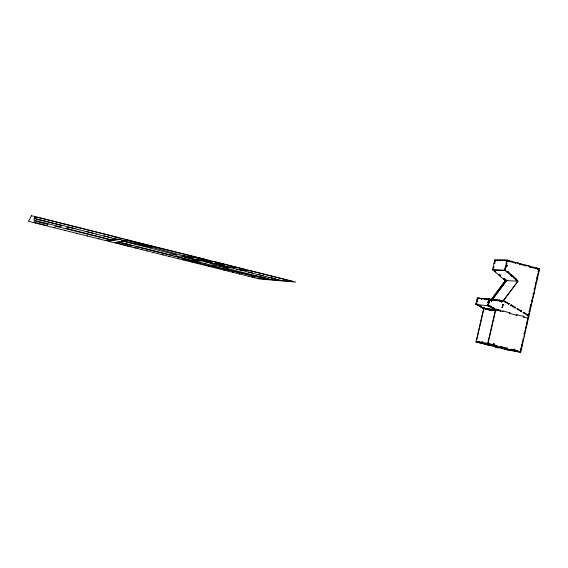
<?xml version="1.0" encoding="UTF-8"?>
<svg xmlns="http://www.w3.org/2000/svg" width="568" height="568" viewBox="0 0 568 568"><rect width="100%" height="100%" fill="white"/><g stroke="black" fill="none" stroke-linecap="round" stroke-linejoin="round"><path stroke-width="0.85" d="M489.438 344.343L488.97 344.236L489.481 344.016M489.431 344.172L488.899 344.116L489.389 343.945M508.133 260.641L508.608 260.819L508.111 260.925M538.826 270.048L539.181 270.091M539.089 270.141L538.855 270.396M504.27 279.314C505.534 279.449 503.887 279.74 504.604 279.25M507.849 271.937L508.211 271.894L507.565 271.923M510.817 274.422L511.292 274.557L510.852 274.813M512.038 275.558L511.512 275.601L512.052 275.409M512.79 276.261L513.145 276.218L512.499 276.247M515.779 279.122L516.234 278.923L515.744 278.739M507.444 272.271L504.604 269.864L517.838 281.401L503.284 300.579L503.901 300.742L493.876 299.868M536.298 282.651L535.801 282.566L534.602 289.226L534.055 289.14M526.422 322.809L527.388 322.738L526.543 322.276L527.019 322.645M505.889 267.201L506.954 263.694L506.116 263.254L506.784 263.687M505.669 269.906L505.264 270.446L492.811 269.921L493.5 266.846L494.053 267.294M488.991 301.807C490.106 302.453 487.237 301.104 488.097 302.815L488.743 302.787M520.906 348.518L521.225 348.844M476.63 301.764L476.751 301.31M491.931 307.458L492.2 307.657M490.127 299.911L490.191 299.222L489.758 299.876M491.725 300.657L491.079 300.941L491.725 300.657L491.696 300.074L491.164 300.025L491.746 300.429M491.327 300.969L491.448 300.635M491.384 300.394L491.54 300.06M492.889 299.506L492.846 300.195L492.91 299.499L492.314 300.138L492.719 300.181M493.528 300.266L493.23 299.542M495.963 300.522L496.311 299.854L496.02 300.55M496.077 300.529L496.283 299.854M496.922 300.614L496.68 299.897M499.35 300.87L499.698 300.202L499.414 300.898M499.464 300.877L499.421 300.181L499.606 300.891M499.939 300.926L500.01 300.238L500.309 300.962M501.281 301.651L501.785 302.041L501.878 301.125L501.338 301.075L501.842 301.466M501.785 302.041L501.551 301.097M501.537 302.02L501.629 301.097M503.056 300.557L502.801 301.253M502.481 301.189L503.021 301.239L503.085 300.55M478.362 298.612L478.405 298.207M478.632 298.633L478.469 298.207M481.352 299.187L481.394 298.512M481.664 299.222L481.749 298.548L481.934 299.244M484.185 299.208L484.227 298.811M484.454 299.237L484.738 298.853M488.302 299.911L488.388 299.237L488.572 299.932M488.466 299.925L488.636 299.258M489.531 299.854L489.595 299.166L477.297 298.094L475.87 304.285L483.652 308.559L490.802 310.355L490.617 309.929M537.74 268.55L537.853 268.991L539.6 268.877L520.686 352.288L507.749 349.86M488.828 302.46L488.111 302.126L488.856 302.389M488.913 302.453L488.636 302.403M488.97 309.304L488.622 309.39M506.762 261.777L507.153 261.827M510.902 305.605L510.802 305.229M516.859 280.23L517.107 279.839L516.66 279.939M514.892 307.167L515.283 307.572M517.341 308.793L517.668 308.63L517.05 308.758M523.561 312.293L523.22 312.4M526.479 325.017L526.472 324.647M529.419 312.428L528.964 313.848L529.106 313.508M529.213 313.777L528.403 313.387M479.981 306.173L479.91 306.109M515.353 350.747L514.743 350.733M476.779 301.615C477.013 299.854 476.46 302.858 477.404 301.594M529.305 313.664L528.907 313.784M523.227 338.23L521.949 345.003M526.777 322.581L528.538 315.95M531.534 300.259L532.074 300.351L533.593 293.67L533.047 293.585M536.817 278.107L538.627 271.461L538.081 271.39M521.069 348.802L521.218 348.383M520.579 351.436L521.964 345.316M523.966 336.49L524.392 334.609M526.245 326.422L527.09 322.702M531.3 304.128L532.266 300.429M534.495 290.042L533.778 293.755M536.412 281.593L537.3 278.214M538.812 271.561L538.996 270.212M502.226 311.562L502.751 311.662C503.248 309.482 502.389 312.819 502.623 310.952L509.922 312.791L509.723 313.493M494.955 346.019C494.316 346.771 495.765 347.169 495.474 346.125M499.258 347.062C499.513 348.66 494.252 347.58 495.118 346.047M495.083 346.728L495.232 346.068M496.716 345.642L496.638 346.345M515.283 263.083L515.779 263.169L515.971 262.48L515.822 263.154L509.283 261.465M499.102 347.722L499.016 347.005M499.144 347.048L498.867 347.666M500.564 346.615L500.415 347.289L500.955 346.65L507.281 348.255L506.933 348.475M525.883 265.235L526.032 265.916L519.912 264.262L520.068 263.587L519.677 263.985L520.16 264.326L519.621 264.255M501.097 346.728L500.664 347.346L500.671 346.636M509.56 312.691L509.638 313.522M516.497 314.949L516.731 315.247L509.752 313.458L509.673 312.727M507.11 348.227L507.089 348.944L507.039 348.198M507.245 348.269L506.869 348.887M525.492 265.845L525.989 265.938L526.131 265.306M516.482 315.19L517.129 314.644L516.589 314.544M510.604 350.016L510.518 350.406L509.808 350.236M529.561 266.946L529.71 266.278L529.923 267.01M529.802 267.01L530.256 266.349L530.05 267.074M511.221 349.242L510.71 349.838M514.225 349.987C514.374 349.547 515.382 349.114 514.054 349.597M515.048 350.527L514.892 351.194L514.686 350.449M514.8 350.47L514.651 351.138L515.261 351.287L515.41 350.619M523.369 317.001L523.909 317.093L523.568 316.298M535.887 268.657L536.05 267.982M536.057 268.685L536.164 267.997L535.943 268.6M517.341 350.719L517.093 351.414M517.689 350.996L517.633 351.691L517.931 351.059M517.803 351.017L517.547 351.663L518.151 351.819L518.3 351.152M537.569 269.147L537.718 268.486M537.64 269.133L537.619 268.479M508.076 349.959L475.963 342.014L483.652 308.559L495.729 309.851L502.751 311.662M505.463 280.521L491.292 299.57L505.328 280.72L492.619 269.566L494.813 260.023L507.125 260.087L539.6 268.877M495.083 260.03L494.203 263.382M484.255 307.955L484.341 308.694L484.497 308.019M484.39 308.005L484.341 308.701M477.319 342.334L477.823 341.737L477.695 342.419M477.447 342.355L477.61 341.695M477.56 342.39L477.688 341.709M477.773 342.44L477.929 341.773M477.915 342.454L477.709 341.73M486.414 308.523C485.718 309.34 487.174 309.631 486.932 308.637M486.527 308.538L486.101 309.184M487.94 302.474L488.849 302.694M520.686 352.288L487.592 344.116L495.608 309.127L495.296 309.738L483.773 308.502L484.057 307.899L476.225 342.064C481.983 344.073 475.792 340.537 481.969 342.788L482.409 341.964L482.019 342.469M486.819 308.63L486.769 309.326L486.74 308.587M488.011 302.574L488.906 302.517M497.71 260.598L497.802 260.201L500.571 260.215L500.479 260.613M517.718 281.472L503.567 300.607L488.949 299.095C487.287 300.422 490.589 300.216 489.275 300.543M475.963 342.014L487.869 344.165L495.729 309.851L487.77 305.47L489.225 299.123M488.246 305.044L488.075 305.79L487.45 305.634C486.577 304.058 489.474 305.094 488.366 304.505M489.438 299.847L489.573 299.258L488.949 299.095M488.338 304.739L488.75 302.936M488.956 302.034L489.367 300.231M488.842 309.148L488.686 309.83L489.197 309.219M488.949 309.162L488.523 309.808M489.367 309.269L489.218 309.943L495.864 310.668M490.589 310.249L490.951 309.695M502.346 260.627L502.439 260.229L505.016 260.172M484.802 343.782L485.221 344.286L485.37 343.626M488.963 345.216L484.98 344.229L485.072 343.832M492.811 269.921L504.519 270.219L505.35 267.095M504.888 269.871L507.125 260.087M488.487 343.647L488.338 344.322L488.956 344.449L489.105 343.775M488.473 344.35L488.636 343.668M488.586 344.385L488.721 343.69M506.62 265.334L507.338 265.831L506.23 265.611L507.338 265.831M488.721 344.407L488.856 343.711M488.807 344.428L488.97 343.746M506.805 265.476L506.748 265.746M507.998 261.173L508.31 260.485L508.154 261.152M508.097 261.173L508.246 260.506M509.666 261.486L509.531 260.811C509.631 262.267 509.688 261.181 509.283 260.748M490.582 344.13L490.085 344.733M498.179 309.716L497.944 310.462M498.47 310.582L498.633 309.887M500.664 310.355L500.422 311.101M493.663 343.945L493.457 344.847L493.982 344.961L494.188 344.059L493.663 343.945L494.188 344.059M502.29 307.331L502.907 304.64M493.911 344.009L493.706 344.911L493.94 343.995M502.417 307.366L503.078 304.647M512.116 275.501L511.711 275.643L512.123 275.679M476.928 303.66L476.055 303.475L476.871 303.923L476.701 304.647L476.09 304.491L476.211 303.489M477.518 301.693L476.928 301.445M476.992 301.182L477.709 301.26M476.751 301.423L477.241 301.31L476.907 301.537M509.624 312.755L509.766 313.458M183.052 256.594L185.487 257.041M183.208 255.99L184.323 256.274L183.819 256.09M183.265 255.792L184.38 256.076L184.174 256.8M518.293 351.287L517.625 351.265M185.672 256.473L184.28 256.132M489.382 305.861L489.722 305.882M531.066 304.803L530.462 304.981M499.847 275.274L499.4 275.217M491.81 307.338L492.144 307.678M499.868 260.449L501.672 260.726L501.828 260.059L502.559 260.236M488.579 301.942L487.862 302.19L488.168 302.495M488.473 305.201L488.175 305.818L476.09 304.491M489.261 305.634L489.311 306.408M487.77 305.47L489.197 306.379C490.88 305.101 491.945 307.295 491.37 307.451M489.318 306.4L489.602 305.769M489.772 305.79L489.197 306.379M492.35 308.076C490.418 308.112 491.568 305.911 491.32 307.551M491.845 307.054L491.547 307.671L491.093 307.423M492.051 307.962L493.031 307.586L492.619 307.423M494.188 308.353L494.678 308.459L494.117 309.084M476.8 304.675L477.092 304.072M477.865 304.498L477.539 305.201L478.093 304.618M477.986 304.611L477.574 305.101M479.683 305.612C478.476 306.358 481.274 306.557 480.322 306.613M479.839 305.627C478.753 306.287 481.195 307.629 481.06 306.251M479.655 306.244L479.946 305.641M480.173 305.761L480.031 306.074M480.798 306.223L480.769 306.855L480.457 306.628M480.954 306.244L480.741 306.869M482.53 307.487L482.85 307.998L483.134 307.394M482.551 307.849L482.914 307.274M499.094 300.841L499.414 300.735M521.396 348.695L520.977 348.787M526.912 315.055C527.452 315.645 528.19 314.232 527.218 314.452M510.987 304.867L515.403 307.338L515.098 307.941L514.587 307.778M517.093 309.255L517.462 308.552L521.46 311.221M521.055 311.456L521.36 310.845M527.615 314.857L523.632 312.201L523.547 312.925L523.036 312.769M504.59 301.821L504.654 301.139M504.696 301.935L505.293 301.352L504.824 301.225M508.68 304.143L508.992 303.539M510.682 305.47L511.214 304.995M477.333 341.851L477.241 342.199M500.167 300.742L500.735 301.004L500.195 300.955L500.543 300.294L500.479 300.983L503.049 301.203M533.714 293.486L533.955 293.77L532.99 293.855M494.735 261.99L494.763 261.564L494.941 261.969M526.763 325.002L526.373 325.081M529.056 313.955L529.056 313.5M537.598 268.905L537.995 268.572L537.946 268.927M505.009 301.331L509.205 303.674L508.8 303.887M502.005 307.302L502.666 307.43L502.439 307.132M535.645 268.593L536.256 268.593L535.951 268.394M499.357 274.997L499.783 275.295M505.605 267.194L505.91 266.995M476.687 301.246L477.07 301.501M515.737 279.619L516.234 278.923L512.947 276.048L512.059 276.396M517.988 280.706L517.427 281.458M500.507 275.594L500.117 276.119L500.777 275.601M500.671 275.594L500.387 276.154M510.81 275.303L511.299 274.607L508.012 271.717L507.139 272.1M503.717 278.398L503.326 278.923L504.185 278.576M503.993 278.412L503.496 278.931L505.612 280.684L506.003 280.159M504.881 279.065L504.611 279.811L505.172 279.136M504.547 279.634L504.973 279.073M505.229 279.293L504.902 279.875M504.81 279.875L505.371 279.3M492.172 299.726L506.869 280.074M511.74 275.224L510.951 275.75L511.534 275.941L511.853 275.359M493.542 270.141L493.933 269.615M495.757 271.213L495.445 271.788M500.074 274.983L499.684 275.508L500.046 275.523L499.485 275.338M500.209 274.99L499.975 275.572M499.883 275.565L500.301 274.99M492.3 299.776L507.011 280.116M493.4 266.868L494.117 267.038M499.897 260.74L499.961 260.052L500.38 260.158M38.212 221.271L33.718 220.143L34.691 218.701L57.489 224.403M495.708 300.493L496.24 300.543L495.985 300.245M499.634 300.891L497.092 300.628L497.156 299.939L497.348 300.657L496.808 300.607M520.962 348.44L520.38 348.312M521.232 348.773L521.175 348.383M41.088 222.734L34.939 221.151L34.002 222.429L46.597 225.574L47.989 224.41L41.507 222.841M527.132 315.19L527.317 314.828M529.255 313.891L528.325 313.742M521.161 311.193C521.85 311.882 520.288 311.243 521.197 311.69M502.666 307.43L501.764 307.238M536.192 268.664L530.1 267.017M492.108 307.643L492.144 307.281M490.567 310.291L490.802 310.355M506.138 267.265L505.172 267.365M114.551 238.524L115.119 238.425L113.998 238.141L118.946 237.736L39.781 217.856L34.904 217.026C36.707 216.983 35.89 218.211 34.655 217.409L35.67 217.956L34.066 218.311L75.111 228.62M520.977 348.674L521.332 348.795M54.066 227.619L56.076 226.305L110.476 239.909L105.719 240.292M477.539 342.241L477.397 342.241M221.783 264.361L222.67 264.546L218.9 263.268L220.867 263.744L218.985 263.453L220.292 263.8M223.174 264.631L222.322 264.319L225.127 265.1L223.827 264.752M524.491 333.814L524.008 333.444M529.553 311.491L529.071 311.129M527.431 315.219L523.156 312.528M516.688 315.268L516.191 315.155M511.278 304.888L510.866 305.108M489.162 302.119L488.835 302.105M477.092 301.835L476.829 301.814M65.27 230.452L64.979 230.345M70.915 227.754L69.466 227.392M77.972 229.422L78.341 229.557M76.502 233.235L76.921 233.327M85.924 231.353L93.131 233.157M87.578 236.018L87.245 235.905M95.921 233.945L96.319 234.066M494.799 261.564L495.275 261.997M103.887 235.855L111.023 237.644M98.619 238.752L99.081 238.858M113.316 238.361L114.729 238.716M105.265 240.399L105.726 240.299M110.149 239.533L115.567 239.021L69.601 227.328L68.274 227.172L67.734 227.448L68.891 227.747L67.379 227.626L66.861 227.889L67.99 228.18L66.009 228.322L110.313 239.504M508.395 304.121L508.736 304.008M119.976 242.557L120.672 242.714M120.061 242.593L117.107 242.089L116.199 242.216L117.257 242.486L114.722 242.429L128.652 246.171L132.926 245.759L120.544 242.685M127.147 244.084L161.007 252.547M127.36 244.105L117.917 241.826L122.858 241.116L176.925 254.925L174.823 254.67M497.909 260.215L497.561 260.137M133.345 247.414L137.768 247.052L188.768 259.796L182.669 259.725M134.978 247.804L135.645 247.96M137.421 248.464L137.144 248.358M146.991 250.829L147.453 250.935M153.296 252.391L153.026 252.327M160.978 252.511L170.684 255.025L174.837 254.677M162.796 254.776L163.257 254.883M183.443 255.763L125.258 240.03M169.044 256.36L168.795 256.26M184.579 256.977L187.27 257.652M193.326 258.291L189.3 257.269L193.361 258.248M188.619 257.993L196.89 260.137L190.273 260.052L174.894 256.204L180.972 256.147L191.764 258.852M496.283 260.35L496.886 260.421L496.524 260.414M507.685 260.414L508.062 260.414M178.487 258.696L178.948 258.795M494.934 260.684L497.106 260.435M506.684 260.755L504.49 260.74L504.647 260.073L505.2 260.222M506.478 261.671L506.038 261.933L506.415 261.94M198.736 259.832L197.756 259.555L198.204 259.668M506.336 263.524L506.841 260.087L509.531 260.811M506.904 265.341L506.294 265.341L507.401 265.568M536.341 267.997L539.295 268.877M189.392 261.436L197.77 261.855L197.394 261.678M206.66 261.777L206.894 261.876M505.137 280.507L517.881 281.252M517.391 281.068L515.538 279.449M208.307 262.451L203.422 261.301L213.618 263.765L208.463 262.473M209.322 262.473L208.846 262.366M492.619 269.566L495.516 271.93M210.728 262.799L210.955 262.892M193.155 262.38L193.674 262.473M538.024 271.66L538.691 271.554M213.433 263.474L212.851 263.367M205.069 263.573L196.748 261.592L197.756 261.77M219.631 264.972L212.112 264.709L221.563 267.074L229.401 267.421L212.155 262.956M498.505 274.713L500.195 275.956M221.413 265.313L222.762 265.654M202.442 264.695L202.286 264.624M221.343 265.363L220.746 265.249M536.632 277.78L537.484 278.221L537.122 278.469M224.317 266.144L223.813 266.016L224.254 266.129M224.474 266.236L225.389 266.371M226.88 266.655L236.196 267.223L213.497 261.521L205.879 261.379L212.155 262.963M208.605 266.236L209.138 266.335M516.369 280.173L515.978 280.152L516.326 280.336M231.112 267.84L226.469 267.627L227.498 267.89M535.567 282.481L536.114 282.559M233.27 268.259L233.874 268.437M236.295 269.14L236.43 269.225M237.232 269.282L246.917 269.914L246.143 269.715M217.821 268.536L217.622 268.451M241.059 270.24L240.016 269.935L250.168 270.73M242.067 270.546L241.506 270.446M223.948 270.063L224.481 270.169M534.119 288.878L534.665 289.304M248.521 272.107L252.497 273.073L229.33 267.258L237.8 267.627L246.192 269.736M233.093 272.349L232.908 272.271M258.71 274.713L258.092 274.6M259.661 274.898L263.36 275.828M239.171 273.868L239.717 273.968M251.241 275.416L191.714 261.486M259.051 276.481L265.412 278.071M268.629 277.205L268.799 277.283M270.737 277.674L274.678 278.625M248.273 276.105L248.081 276.055M260.655 277.759L256.786 276.786L257.134 276.886M124.74 240.569L125.748 240.42L124.612 240.122L127.459 240.115M271.916 278.086L252.256 273.137M275.217 278.852L274.592 278.739M266.804 278.469L266.207 278.356M255.742 276.154L253.498 275.728M254.286 277.638L254.84 277.745M532.145 300.422L531.655 300.273M260.066 278.462L257.46 278.398M267.13 279.207L260.052 278.455M489.935 299.393L477.56 298.115L477.234 299.13M493.485 299.563L493.947 300.309L493.415 300.252M490.851 299.492L491.37 299.542M490.042 299.627L490.546 299.954L490.014 299.904L490.361 299.237L490.298 299.932L492.846 300.195M493.443 299.982L496.24 300.543M489.751 299.606L489.914 299.62M489.091 300.209L489.616 300.302M504.597 301.565L508.9 304.285M491.37 299.577L491.292 299.57M501.196 301.636L501.821 301.7M530.768 304.775L531.435 304.895L530.526 304.711L529.305 311.427L529.916 311.584L529.007 311.392M508.701 303.511L509.034 303.66M476.666 300.841L477.539 301.019M477.028 300.933L477.404 301.047M479.981 298.363L479.57 298.328L480.003 298.37M488.097 302.815L488.998 303L488.657 303.241M488.998 303L488.721 302.971M502.375 304.547L503.276 304.732L502.936 304.973M502.318 304.817L503.276 304.732M501.594 300.401L501.707 300.415M488.054 304.711L488.586 304.803M514.991 307.544L514.92 307.927M514.807 307.906L510.966 305.506M475.87 304.285L477.802 305.222M516.994 308.885L521.268 311.591M477.297 298.094L480.904 298.463M481.167 298.484L486.712 299.066M487.813 299.173L491.597 299.563M491.079 300.941L491.611 300.997M521.069 310.817L521.573 310.987M492.229 308.048L492.506 308.083C492.342 306.408 495.793 308.772 494.302 308.722M496.034 309.24L496.567 309.333L495.978 309.51M497.859 309.702L498.385 309.801L498.044 310.036M498.519 309.872L500.862 310.433L500.522 310.675M495.878 309.936L496.318 309.269L498.385 309.801M498.455 310.142L499.045 309.972L498.356 310.568M500.337 310.341L500.862 310.433M175.725 254.755L175.895 254.805M509.382 312.691L509.915 312.798M188.079 256.594L183.975 255.834L188.107 256.594M527.999 315.851L528.907 316.042L527.935 316.12M516.532 314.814L523.817 316.362L523.682 317.036L528.403 318.25M523.277 316.262L523.817 316.362M187.823 257.773L188.221 257.872L187.831 257.78M129.021 240.292L129.461 240.399L129.057 240.307M215.094 263.161L215.968 263.339M220.931 263.928C217.885 263.374 224.09 264.802 220.512 263.879M220.746 264.063L221.151 264.134M217.097 263.815L215.087 263.169M217.601 263.893L218.474 264.077M205.133 261.394L204.579 261.323L214.676 263.786M218.453 264.205C225.546 265.817 211.793 262.835 218.659 264.354M525.471 327.012L526.373 327.204L525.407 327.274M269.395 275.558L250.176 270.737M251.581 275.792L252.682 276.062M259.171 276.623L256.615 276.176M254.443 276.098L253.058 275.665M259.796 276.872L258.412 276.431L267.968 278.76M254.244 277.532L252.902 276.985L254.386 277.638M523.952 333.707L524.853 333.906L524.243 333.757L526.011 327.111M192.545 258.972L198.062 259.825L197.089 259.548L207.128 259.924L126.416 239.852L127.31 240.072M183.989 256.388L183.109 256.388L184.153 256.587M523.547 338.336L523.178 338.244M142.312 245.397L151.748 247.243M505.009 349.185L505.371 349.27M208.413 262.033L208.825 262.132L208.428 262.04M204.941 263.538L211.566 265.142L218.176 267.642L253.981 275.899M38.177 221.271L60.123 226.746L62.097 225.567L57.51 224.417M521.474 344.627L522.319 345.096L521.41 344.897M519.77 263.587L515.829 262.522M526.004 265.242L529.958 266.342M124.683 240.562L121.396 240.612L142.305 245.397M122.312 240.754L121.935 240.662L122.354 240.761M123.952 241.23L124.356 241.329L123.938 241.23M120.359 242.422L119.962 242.323L120.352 242.422M106.372 240.335L106.748 240.427L106.365 240.335M481.905 341.858L482.409 341.964M481.749 342.17L482.417 342.312M493.585 344.286L494.195 344.421M487.749 343.434L476.382 341.404L479.285 342.121M494.146 344.641L493.862 344.591M490.468 344.109C491.561 343.704 489.495 345.713 490.787 344.137L496.964 345.699L496.624 345.919M496.432 345.585L496.964 345.699M514.267 349.057L514.8 349.171M147.254 249.409L146.899 249.316L147.289 249.409M506.748 348.141L507.281 348.255M514.104 349.377L514.807 349.526M511.108 349.221L517.547 350.797L517.192 351.017M514.061 349.952L514.757 349.753M511.044 349.49L511.64 349.334L510.951 349.895M517.008 350.683L517.547 350.797M504.853 349.164L508.353 350.009M227.434 267.883L223.21 267.478L271.781 279.669L293.606 281.636L269.445 275.572M502.169 348.489L501.771 348.39L502.197 348.489M514.125 350.435L514.097 350.428M253.889 275.885L253.569 275.792M501.963 348.205L502.105 348.234M217.558 264.049L217.956 264.12L217.643 263.921M217.203 267.336L217.111 267.315M263.63 277.695L263.481 277.66M260.187 277.645L260.74 277.759M200.256 258.184L200.156 258.142M224.793 266.136L224.928 266.186M58.433 226.902L58.277 226.866M233.327 266.47L233.441 266.498M481.721 343.427L481.834 343.455M514.097 350.662L514.217 350.69M266.676 279.065L266.271 278.966L268.131 279.286L266.988 278.625L268.004 278.874M121.481 244.389L121.587 244.417M257.162 276.311L257.524 276.403M255.373 276.055L257.645 276.389M216.444 262.231L216.309 262.21M222.748 264.368L221.442 264.014L223.345 264.461M216.926 263.822L216.06 263.644L217.8 264.056M218.63 264.184L219.518 264.361L217.757 263.957M209.89 262.601L209.833 262.601M268.039 279.002L266.995 278.739L267.599 278.923M143.86 245.71L143.967 245.738M199.766 262.217L199.879 262.231M216.06 263.516L217.111 263.808M520.402 348.219L521.36 348.468M520.323 348.575L521.183 348.773M520.302 348.667L521.175 348.844M493.727 344.542L493.528 344.513M512.748 350.783L513.351 350.932M271.781 278.05L281.813 280.507M219.177 264.958L228.932 267.4M40.96 222.684L41.67 222.848M254.826 275.913L255.82 276.119M495.63 309.872L494.125 309.091M491.192 309.759L495.978 310.987M478 299.002L477.07 299.08L477.681 299.237M488.302 301.913L488.927 302.077M528.389 313.472L529.12 313.664M528.304 313.827L528.914 313.983M477.688 301.345L476.864 301.125L477.468 301.331M476.808 301.523L477.624 301.615M504.519 270.219L505.137 270.389M497.802 260.201L497.192 260.037L496.936 260.698L497.54 260.861M494.813 260.023L496.404 260.385M494.976 263.282L494.039 263.382L494.643 263.538M252.675 276.055L251.248 275.466L251.617 275.807M482.587 307.863L483.922 308.587M492.527 307.43L491.178 307.636M510.731 275.139L512.371 276.573M505.683 265.37L505.683 265.37M493.677 265.157L493.677 265.157M31.474 215.712L28.4 221.293L107.345 240.995L122.212 238.496L31.474 215.712M219.383 263.275L221.343 263.758L219.383 263.275M221.229 264.965L219.312 264.503L221.229 264.965M123.504 238.823L108.467 241.279L184.522 260.265L210.437 260.655L123.504 238.823M212.382 261.145L186.233 260.691L259.533 278.994L295.715 282.069L212.382 261.145M219.149 265.668L222.131 266.413L219.149 265.668M491.284 299.336L491.725 299.379L491.363 299.343M501.438 300.621L501.878 300.664L501.438 300.621M188.711 256.573L192.879 257.347L188.711 256.573M193.511 257.325L197.742 258.106L193.511 257.325M198.395 258.092L202.691 258.88L198.395 258.092M215.627 263.183L217.466 263.651L215.627 263.183M223.501 264.262L224.175 264.432L223.501 264.262M219.589 264.141L220.256 264.312L219.589 264.141M251.809 275.984L253.221 276.566L251.809 275.984M252.362 276.488L253.761 277.063L252.398 276.495M191.231 261.876L191.302 261.891M170.762 254.847L170.798 254.854M149.469 246.739L149.853 246.831L149.469 246.739M125.507 243.885L125.869 243.977L125.507 243.885M142.092 249.608L142.128 249.615M109.347 239.817L109.709 239.909L109.347 239.817M179.602 257.489L179.637 257.496M493.429 345.308L493.84 345.408L493.485 345.33M493.379 345.536L493.791 345.635L493.379 345.536"/></g></svg>
